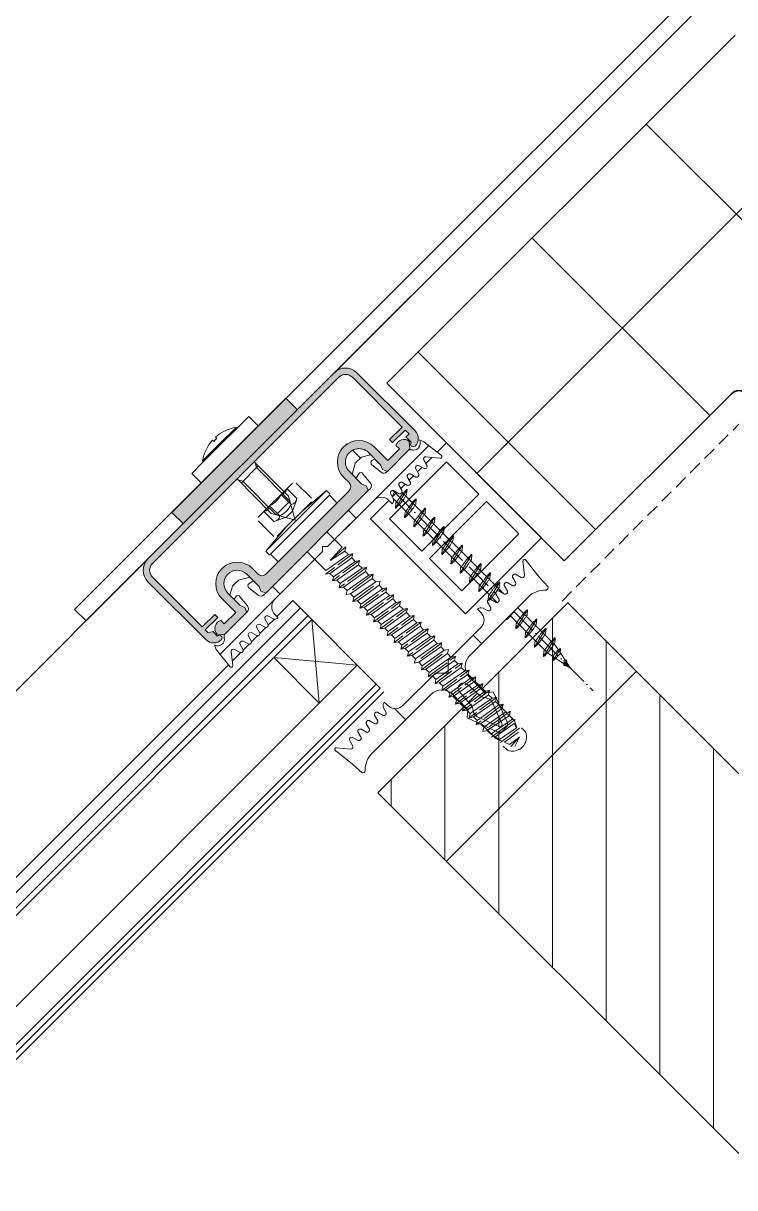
# Model space of a CAD drawing. Header units: millimetres. Extents: x 1789 to 13769, y 2055 to 27197.
# Drawn here: x 10431.6 to 10563.9, y 25189.8 to 25406.5 of the extents above; entities that cross this region are included whole.
import ezdxf

# ---------------------------------------------------------------- set-up
doc = ezdxf.new("R2010")
doc.units = ezdxf.units.MM
doc.linetypes.add('MV_hartlijn_staal', pattern=[6.6, 5, -0.8, 0, -0.8])
doc.linetypes.add('MV_hidden', pattern=[3.75, 2.5, -1.25])
for name, color, linetype, lineweight in [('A-DETL', 90, 'Continuous', 13), ('A-DETL-GENF', 92, 'Continuous', 18), ('A-DETL-THIN', 151, 'Continuous', 18), ('AL_1_3_010_dwg', 8, 'Continuous', 13), ('SX-Schraube', 10, 'Continuous', 5)]:
    doc.layers.add(name, color=color, linetype=linetype, lineweight=lineweight)
pattern_1 = [(45, (0, 0), (-14.142136, 14.142136), []), (135, (0, 0), (-14.142136, -14.142136), [])]

# ---------------------------------------------------------------- blocks, each defined once
blk = doc.blocks.new('AL_1_3_010_dwg_Schraube_1-3291599-Details Restauratie 1-10')
at = {"layer": 'SX-Schraube'}
blk.add_line((1388.85, 154.63), (1385.67, 151.44), dxfattribs=at)
at = {"layer": 'SX-Schraube', "flags": 128}
for points in [[(1378.67, 155.4), (1378.49, 155.58), (1381.6, 158.69), (1384.72, 161.8), (1384.89, 161.63), (1387.08, 163.82), (1388.84, 162.06)], [(1378.25, 151.44), (1376.48, 153.21), (1378.67, 155.4), (1381.78, 158.52), (1384.89, 161.63)], [(1380.91, 159.98), (1381.16, 159.74), (1380.85, 159.44), (1380.55, 159.14), (1380.31, 159.38)], [(1388.09, 155.39), (1394.49, 148.99), (1395.75, 144.55), (1391.3, 145.81), (1384.91, 152.2)], [(1388.3, 155.18), (1388.53, 154.31), (1394.74, 148.1), (1392.19, 145.56), (1385.99, 151.76), (1385.12, 152)]]:
    blk.add_lwpolyline(points, dxfattribs=at)
at = {"layer": 'SX-Schraube'}
for start, end in [(99.4173, 131.778), (138.222, 170.5827)]:
    blk.add_arc((1385.95, 154.34), 7.56, start, end, dxfattribs=at)
blk = doc.blocks.new('31 dubbel_glas - Type 1-3306867-Details Restauratie 1-10')
at = {"layer": 'A-DETL-GENF', "lineweight": 13}
for p, q in [((1425.85, 0), (127.8, 0)), ((1429.17, 0), (1426.86, 0)), ((1431.36, 0), (1429.7, 0)), ((1433.57, 0), (1431.9, 0)), ((1435.77, 0), (1434.1, 0)), ((1437.92, 0), (1436.3, 0)), ((1442.76, 0), (1438.6, 0)), ((1442.76, -23), (1442.76, 0)), ((1442.76, -5), (127.8, -5)), ((1432.76, -5), (1432.76, -17)), ((1432.76, -17), (1442.76, -5)), ((1432.76, -5), (1442.76, -17)), ((127.8, -17), (1442.76, -17)), ((127.8, -23), (1442.76, -23))]:
    blk.add_line(p, q, dxfattribs=at)
blk = doc.blocks.new('28 schroeven 2D - Verzonken schroef 4_0x50mm-V13-Details Restauratie 1-10')
at = {"layer": 'A-DETL-GENF', "linetype": 'MV_hartlijn_staal', "lineweight": 13}
for p, q in [((0, 9.1), (0, 8.91)), ((0, 7.38), (0, 5.3)), ((0, -3.2), (0, -30.34)), ((0, -35.05), (0, -55.9))]:
    blk.add_line(p, q, dxfattribs=at)
at = {"layer": 'A-DETL-GENF', "lineweight": 5}
for p, q in [((-1, -4.28), (-1, -31.77)), ((-0.89, -3.96), (0.16, -3.58)), ((2, -4.97), (-2, -5.9)), ((-2, -5.9), (-1.25, -5.26)), ((1, -31.36), (1, -4.55)), ((1.25, -5.61), (2, -4.97)), ((2, -7.41), (-2, -8.34)), ((-2, -8.34), (-1.25, -7.7)), ((1.25, -8.05), (2, -7.41)), ((2, -9.84), (-2, -10.77)), ((-2, -10.77), (-1.25, -10.13)), ((1.25, -10.48), (2, -9.84)), ((2, -12.28), (-2, -13.21)), ((-2, -13.21), (-1.25, -12.57)), ((1.25, -12.92), (2, -12.28)), ((2, -14.72), (-2, -15.65)), ((-2, -15.65), (-1.25, -15.01)), ((1.25, -15.36), (2, -14.72)), ((2, -17.15), (-2, -18.09)), ((1.25, -17.79), (2, -17.15)), ((-2, -18.09), (-1.25, -17.45)), ((2, -19.59), (-2, -20.52)), ((-2, -20.52), (-1.25, -19.88)), ((1.25, -20.23), (2, -19.59)), ((2, -22.03), (-2, -22.96)), ((-2, -22.96), (-1.25, -22.32)), ((1.25, -22.67), (2, -22.03)), ((2, -24.47), (-2, -25.4)), ((-2, -25.4), (-1.25, -24.76)), ((1.25, -25.11), (2, -24.47)), ((2, -26.9), (-2, -27.83)), ((-2, -27.83), (-1.25, -27.19)), ((1.25, -27.54), (2, -26.9)), ((-1.93, -30.21), (-1.25, -29.63)), ((2, -29.34), (-1.83, -30.23)), ((1.25, -29.98), (2, -29.34)), ((-2, -35.15), (-1.89, -35.05)), ((-1.59, -35.05), (-2, -35.15)), ((2, -36.65), (-2, -37.58)), ((-1, -35.05), (-1, -45)), ((1, -45), (1, -35.05)), ((1.25, -37.29), (2, -36.65)), ((-2, -37.58), (-1.25, -36.94)), ((2, -39.09), (-2, -40.02)), ((-2, -40.02), (-1.25, -39.38)), ((1.25, -39.73), (2, -39.09)), ((2, -41.53), (-2, -42.46)), ((-2, -42.46), (-1.25, -41.82)), ((1.25, -42.17), (2, -41.53)), ((2, -43.96), (-2, -44.89)), ((-2, -44.89), (-1.25, -44.25)), ((-1, -45), (0, -50)), ((0, -50), (1, -45)), ((1.25, -44.6), (2, -43.96)), ((-1.26, -46.66), (-0.51, -46.02)), ((1.26, -46.07), (-1.26, -46.66)), ((0.51, -46.71), (1.26, -46.07)), ((-0.52, -48.71), (0.23, -48.07)), ((0.52, -48.47), (-0.52, -48.71)), ((-0.23, -49.11), (0.52, -48.47))]:
    blk.add_line(p, q, dxfattribs=at)
for points in [[(-2, -5.9), (-1.5, -6.14), (1.25, -5.61)], [(-1.25, -5.26), (1.8, -4.75), (2, -4.97)], [(-2, -8.34), (-1.5, -8.58), (1.25, -8.05)], [(-1.25, -7.7), (1.8, -7.19), (2, -7.41)], [(-2, -10.77), (-1.5, -11.01), (1.25, -10.48)], [(-1.25, -10.13), (1.8, -9.62), (2, -9.84)], [(-2, -13.21), (-1.5, -13.45), (1.25, -12.92)], [(-1.25, -12.57), (1.8, -12.06), (2, -12.28)], [(-1.25, -15.01), (1.8, -14.5), (2, -14.72)], [(-2, -15.65), (-1.5, -15.89), (1.25, -15.36)], [(-1.25, -17.45), (1.8, -16.94), (2, -17.15)], [(-2, -18.09), (-1.5, -18.33), (1.25, -17.79)], [(-2, -20.52), (-1.5, -20.76), (1.25, -20.23)], [(-1.25, -19.88), (1.8, -19.37), (2, -19.59)], [(-2, -22.96), (-1.5, -23.2), (1.25, -22.67)], [(-1.25, -22.32), (1.8, -21.81), (2, -22.03)], [(-2, -25.4), (-1.5, -25.64), (1.25, -25.11)], [(-1.25, -24.76), (1.8, -24.25), (2, -24.47)], [(-2, -27.83), (-1.5, -28.07), (1.25, -27.54)], [(-1.25, -27.19), (1.8, -26.68), (2, -26.9)], [(-1.82, -30.32), (-1.11, -30.44), (1.25, -29.98)], [(-1.25, -29.63), (1.8, -29.12), (2, -29.34)], [(-2, -35.15), (-1.64, -35.32), (-0.15, -35.1)], [(-1.25, -36.94), (1.8, -36.43), (2, -36.65)], [(-2, -37.58), (-1.5, -37.82), (1.25, -37.29)], [(-2, -40.02), (-1.5, -40.26), (1.25, -39.73)], [(-1.25, -39.38), (1.8, -38.87), (2, -39.09)], [(-2, -42.46), (-1.5, -42.7), (1.25, -42.17)], [(-1.25, -41.82), (1.8, -41.31), (2, -41.53)], [(-2, -44.89), (-1.5, -45.13), (1.25, -44.6)], [(-1.25, -44.25), (1.8, -43.74), (2, -43.96)], [(-1.26, -46.66), (-1, -46.82), (0.51, -46.71)], [(-0.51, -46.02), (1.16, -45.94), (1.26, -46.07)], [(-0.52, -48.71), (-0.51, -48.79), (-0.23, -49.11)], [(0.23, -48.07), (0.53, -48.42), (0.52, -48.47)]]:
    blk.add_open_spline(points, degree=2, dxfattribs=at)

msp = doc.modelspace()

# ---------------------------------------------------------------- hatches: boundary and pattern name
at = {"layer": 'A-DETL-GENF', "lineweight": 13}
h = msp.add_hatch(dxfattribs=at)
h.set_pattern_fill('FP_4', color=251, style=0, pattern_type=2)
h.set_pattern_definition([(45, (0, 0), (-21.213203, 21.213203), []), (135, (0, 0), (-21.213203, -21.213203), [])])
h.paths.add_polyline_path([(10597.32, 25306.39), (10630.35, 25339.42), (10565.05, 25404.58), (10564.19, 25404.48), (10564.01, 25404.34), (10499.19, 25339.52), (10532.22, 25306.5), (10563.65, 25337.87), (10564.49, 25338.16), (10565.38, 25338.06), (10566.13, 25337.59), (10592.34, 25311.38)])
at = {"layer": 'A-DETL-GENF'}
h = msp.add_hatch(color=7, dxfattribs=at)
h.paths.add_polyline_path([(10466.97, 25291.2), (10467.49, 25291.27), (10467.97, 25291.47), (10468.52, 25292.01), (10468.47, 25292.39), (10467.79, 25292.57), (10467.68, 25292.49), (10466.83, 25293.34), (10465.98, 25293.06), (10465.42, 25293.62), (10467.75, 25295.96), (10467.19, 25296.52), (10464.85, 25294.19), (10455.3, 25303.82), (10455.12, 25304.26), (10455.06, 25304.72), (10455.12, 25305.19), (10455.3, 25305.62), (10455.59, 25306), (10490.61, 25340.93), (10491.05, 25341.11), (10491.51, 25341.17), (10491.98, 25341.11), (10492.41, 25340.93), (10492.78, 25340.65), (10502.05, 25331.38), (10499.71, 25329.05), (10500.28, 25328.48), (10502.61, 25330.82), (10503.32, 25330.11), (10502.75, 25329.55), (10503.74, 25328.55), (10503.62, 25328.33), (10503.97, 25327.72), (10504.35, 25327.77), (10504.73, 25328.19), (10505.03, 25329.03), (10504.93, 25329.92), (10504.45, 25330.67), (10493.01, 25341.97), (10492.29, 25342.27), (10491.51, 25342.37), (10490.73, 25342.27), (10490.01, 25341.97), (10489.39, 25341.49), (10454.32, 25306.32), (10454.03, 25305.71), (10453.88, 25305.06), (10453.88, 25304.39), (10454.03, 25303.73), (10454.32, 25303.13), (10454.74, 25302.6), (10465.97, 25291.47), (10466.46, 25291.27)])
h.paths.add_polyline_path([(10468.9, 25292.72), (10473.13, 25296.95), (10472.76, 25297.83), (10471.88, 25298.2), (10469.22, 25300.96), (10468.97, 25301.51), (10468.86, 25302.1), (10468.9, 25302.7), (10469.08, 25303.28), (10469.39, 25303.79), (10469.82, 25304.22), (10470.7, 25304.64), (10470.91, 25304.71), (10471.51, 25304.74), (10472.1, 25304.64), (10472.65, 25304.39), (10473.13, 25304.02), (10475.41, 25301.73), (10475.77, 25300.85), (10476.66, 25300.48), (10495.75, 25319.57), (10495.38, 25320.46), (10494.5, 25320.82), (10491.85, 25323.58), (10491.6, 25324.13), (10491.49, 25324.73), (10491.53, 25325.33), (10491.71, 25325.9), (10492.02, 25326.42), (10492.45, 25326.85), (10492.96, 25327.16), (10493.54, 25327.34), (10494.14, 25327.37), (10494.73, 25327.26), (10495.28, 25327.01), (10495.76, 25326.64), (10498.04, 25324.36), (10498.4, 25323.48), (10499.29, 25323.11), (10503.5, 25327.32), (10503.35, 25328.72), (10502.67, 25329.04), (10501.92, 25329), (10501.28, 25328.61), (10500.9, 25327.97), (10501.53, 25327.33), (10499.36, 25325.16), (10496.53, 25327.92), (10495.99, 25328.34), (10495.02, 25328.74), (10493.99, 25328.88), (10492.95, 25328.74), (10491.99, 25328.34), (10491.16, 25327.71), (10490.52, 25326.88), (10490.12, 25325.91), (10489.99, 25324.88), (10490.12, 25323.84), (10490.52, 25322.88), (10491.16, 25322.05), (10492.38, 25320.78), (10492.51, 25320.28), (10492.38, 25319.78), (10492.22, 25319.57), (10476.46, 25303.86), (10475.96, 25303.72), (10475.46, 25303.86), (10475.25, 25304.02), (10474.19, 25305.08), (10473.36, 25305.71), (10472.39, 25306.11), (10471.36, 25306.25), (10470.32, 25306.11), (10469.36, 25305.71), (10468.53, 25305.08), (10467.89, 25304.25), (10467.5, 25303.28), (10467.36, 25302.25), (10467.5, 25301.21), (10467.89, 25300.25), (10468.53, 25299.42), (10471.08, 25296.88), (10468.95, 25294.75), (10468.32, 25295.38), (10467.65, 25294.99), (10467.26, 25294.31), (10467.26, 25293.54), (10467.63, 25292.86)])
msp.add_hatch(color=7, dxfattribs=at).paths.add_polyline_path([(10461.31, 25313.41), (10482.52, 25334.63), (10480.42, 25336.73), (10459.21, 25315.51)])
at = {"layer": 'A-DETL-GENF', "lineweight": 13}
h = msp.add_hatch(dxfattribs=at)
h.set_pattern_fill('FP_46', color=250, style=0, pattern_type=2)
h.set_pattern_definition(pattern_1)
h.paths.add_polyline_path([(10469.98, 25286.8), (10470.52, 25287), (10470.32, 25289.89), (10470.56, 25290.05), (10470.84, 25290.01), (10471.93, 25289.41), (10472.41, 25289.61), (10472.46, 25289.94), (10471.86, 25291.25), (10472.07, 25291.51), (10472.4, 25291.57), (10473.49, 25290.96), (10473.96, 25291.17), (10474.01, 25291.49), (10473.42, 25292.8), (10473.62, 25293.07), (10473.95, 25293.12), (10475.04, 25292.52), (10475.52, 25292.72), (10475.57, 25293.05), (10474.97, 25294.36), (10475.18, 25294.63), (10475.51, 25294.68), (10476.6, 25294.07), (10477.07, 25294.28), (10477.12, 25294.6), (10476.53, 25295.92), (10476.73, 25296.18), (10477.07, 25296.23), (10478.39, 25295.64), (10478.81, 25295.75), (10478.99, 25295.89), (10478.08, 25296.87), (10477.78, 25297.71), (10477.88, 25298.59), (10478.36, 25299.35), (10487.21, 25308.2), (10487.21, 25309.14), (10488.15, 25309.14), (10497.16, 25318.06), (10497.65, 25318.26), (10498.16, 25318.33), (10498.68, 25318.26), (10499.16, 25318.06), (10499.58, 25317.74), (10500.21, 25317.11), (10500.43, 25317.49), (10500.43, 25317.93), (10500.35, 25318.14), (10499.87, 25319.26), (10500.08, 25319.52), (10500.41, 25319.58), (10501.5, 25318.97), (10501.82, 25319.02), (10502.02, 25319.5), (10501.43, 25320.81), (10501.63, 25321.08), (10501.96, 25321.13), (10503.05, 25320.53), (10503.37, 25320.58), (10503.58, 25321.06), (10502.98, 25322.37), (10503.19, 25322.64), (10503.52, 25322.69), (10504.6, 25322.08), (10504.93, 25322.13), (10505.14, 25322.61), (10504.54, 25323.93), (10504.74, 25324.19), (10505.08, 25324.24), (10506.16, 25323.64), (10506.48, 25323.69), (10506.69, 25324.17), (10506.05, 25325.54), (10506.2, 25325.77), (10506.48, 25325.85), (10509.09, 25325.57), (10509.3, 25326.12), (10506.11, 25328.64), (10505.31, 25328.99), (10505.43, 25328.37), (10505.26, 25327.75), (10504.84, 25327.29), (10504.25, 25327.11), (10503.34, 25327.16), (10498.88, 25322.83), (10498.49, 25322.81), (10498.04, 25323.05), (10496.22, 25324.64), (10496.27, 25324.98), (10496.53, 25325.2), (10496.95, 25325.45), (10496.16, 25326.24), (10494.48, 25325.79), (10493.33, 25324.64), (10492.86, 25322.47), (10493.46, 25321.9), (10493.56, 25321.98), (10494.13, 25322.85), (10494.5, 25322.88), (10494.75, 25322.69), (10496.31, 25320.62), (10496.29, 25320.24), (10495.96, 25319.78), (10476, 25299.95), (10475.61, 25299.93), (10475.26, 25300.09), (10473.34, 25301.76), (10473.39, 25302.11), (10473.55, 25302.27), (10474.32, 25302.83), (10473.68, 25303.47), (10471.6, 25302.91), (10470.45, 25301.76), (10470, 25300.07), (10470.79, 25299.28), (10471.25, 25299.97), (10471.6, 25300.02), (10471.88, 25299.81), (10473.43, 25297.75), (10473.41, 25297.36), (10473.13, 25296.95), (10468.94, 25292.72), (10468.93, 25291.54), (10468.61, 25291.02), (10468.05, 25290.71), (10467.41, 25290.69), (10467.1, 25290.79), (10467.46, 25289.99)])
h = msp.add_hatch(dxfattribs=at)
h.set_pattern_fill('FP_46', color=250, style=0, pattern_type=2)
h.set_pattern_definition(pattern_1)
h.paths.add_polyline_path([(10494.59, 25267.01), (10495.19, 25267.41), (10495.25, 25268.33), (10495.5, 25269.22), (10495.92, 25270.04), (10496.53, 25270.78), (10507.94, 25282.04), (10508.66, 25282.34), (10509.44, 25282.45), (10510.21, 25282.34), (10510.94, 25282.04), (10511.56, 25281.57), (10514.29, 25278.83), (10514.15, 25277.25), (10520.15, 25274.57), (10520.58, 25274.68), (10521.63, 25275.86), (10521.64, 25276.31), (10521.57, 25276.53), (10518.99, 25282.09), (10517.4, 25281.95), (10514.19, 25285.3), (10513.89, 25286.02), (10513.79, 25286.8), (10513.89, 25287.58), (10514.19, 25288.3), (10514.67, 25288.92), (10526.2, 25300.31), (10527.02, 25300.73), (10527.91, 25300.98), (10528.95, 25301.09), (10529.23, 25301.64), (10527.6, 25303.41), (10525.08, 25306.6), (10524.53, 25306.4), (10524.73, 25303.51), (10524.49, 25303.35), (10524.21, 25303.39), (10523.13, 25303.99), (10522.65, 25303.79), (10522.6, 25303.46), (10523.19, 25302.15), (10522.99, 25301.89), (10522.66, 25301.83), (10521.57, 25302.44), (10521.09, 25302.23), (10521.04, 25301.91), (10521.64, 25300.6), (10521.43, 25300.33), (10521.1, 25300.28), (10520.01, 25300.88), (10519.54, 25300.68), (10519.49, 25300.35), (10520.08, 25299.04), (10519.88, 25298.77), (10519.55, 25298.72), (10518.46, 25299.33), (10517.98, 25299.12), (10517.93, 25298.8), (10518.53, 25297.48), (10518.32, 25297.22), (10517.99, 25297.17), (10516.67, 25297.76), (10516.24, 25297.65), (10516.07, 25297.51), (10516.98, 25296.53), (10517.27, 25295.69), (10517.17, 25294.81), (10516.7, 25294.05), (10510.63, 25287.98), (10510.63, 25285.6), (10508.25, 25285.6), (10501.83, 25279.26), (10500.99, 25278.96), (10500.11, 25279.06), (10499.36, 25279.54), (10498.72, 25280.17), (10498.51, 25279.79), (10498.5, 25279.35), (10498.58, 25279.14), (10499.06, 25278.02), (10498.86, 25277.75), (10498.52, 25277.7), (10497.44, 25278.31), (10497.11, 25278.26), (10496.91, 25277.78), (10497.51, 25276.46), (10497.3, 25276.2), (10496.97, 25276.15), (10495.88, 25276.75), (10495.56, 25276.7), (10495.35, 25276.22), (10495.95, 25274.91), (10495.75, 25274.64), (10495.41, 25274.59), (10494.33, 25275.19), (10494.01, 25275.14), (10493.8, 25274.67), (10494.4, 25273.35), (10494.19, 25273.09), (10493.86, 25273.04), (10492.77, 25273.64), (10492.45, 25273.59), (10492.24, 25273.11), (10492.89, 25271.74), (10492.73, 25271.5), (10492.45, 25271.43), (10489.84, 25271.7), (10489.64, 25271.16), (10492.83, 25268.64)])
h.paths.add_polyline_path([(10520.22, 25275.59), (10520.01, 25275.63), (10515.76, 25277.65), (10515.35, 25278.24), (10515.02, 25279.39), (10514.78, 25279.73), (10512.57, 25282.32), (10512.47, 25282.8), (10512.61, 25283.28), (10512.96, 25283.63), (10513.43, 25283.77), (10513.92, 25283.66), (10514.12, 25283.52), (10516.85, 25281.21), (10517.64, 25280.97), (10518.32, 25280.72), (10518.78, 25280.16), (10520.63, 25275.91), (10520.43, 25275.65), (10520.33, 25275.61)])
h = msp.add_hatch(dxfattribs=at)
h.set_pattern_fill('FP_11', color=253, style=0, pattern_type=2)
h.set_pattern_definition([(90, (0, 0), (-10, 6e-16), [])])
h.paths.add_polyline_path([(10564.72, 25196.16), (10564.72, 25266.87), (10532.9, 25298.69), (10516.78, 25282.57), (10517.4, 25281.95), (10518.99, 25282.09), (10521.66, 25276.09), (10521.49, 25275.59), (10520.37, 25274.6), (10519.92, 25274.6), (10519.71, 25274.67), (10514.15, 25277.25), (10514.29, 25278.83), (10513.59, 25279.39), (10497.54, 25263.34), (10503.87, 25257.01)])
h.paths.add_polyline_path([(10520.22, 25275.59), (10520.52, 25275.72), (10520.65, 25276.01), (10520.55, 25276.36), (10518.58, 25280.47), (10517.99, 25280.89), (10516.85, 25281.21), (10516.05, 25281.85), (10514.39, 25280.18), (10515.02, 25279.39), (10515.27, 25278.6), (10515.52, 25277.92), (10516.07, 25277.46), (10520.15, 25275.59)])

# ---------------------------------------------------------------- linework, layer by layer
at = {"layer": 'A-DETL', "lineweight": 25}
for p, q in [((10563.13, 25419.43), (10441.11, 25297.42)), ((10489.43, 25341.49), (10563.83, 25415.9)), ((10443.23, 25295.3), (10454.26, 25306.32)), ((10441.11, 25297.42), (10443.23, 25295.3))]:
    msp.add_line(p, q, dxfattribs=at)
at = {"layer": 'A-DETL', "lineweight": 35}
for p, q in [((10564.01, 25404.34), (10499.19, 25339.52)), ((10499.19, 25339.52), (10532.22, 25306.5)), ((10532.22, 25306.5), (10563.3, 25337.59))]:
    msp.add_line(p, q, dxfattribs=at)
at = {"layer": 'A-DETL', "lineweight": 18}
for p, q in [((10489.39, 25341.49), (10454.74, 25306.85)), ((10504.45, 25330.67), (10493.63, 25341.49)), ((10455.59, 25306), (10490.24, 25340.65)), ((10492.78, 25340.65), (10502.05, 25331.38)), ((10502.05, 25331.38), (10499.71, 25329.05)), ((10500.28, 25328.48), (10502.61, 25330.82)), ((10502.61, 25330.82), (10503.32, 25330.11)), ((10499.71, 25329.05), (10500.28, 25328.48)), ((10503.32, 25330.11), (10502.75, 25329.55)), ((10502.75, 25329.55), (10503.74, 25328.55)), ((10503.5, 25327.32), (10503.35, 25328.72)), ((10506.11, 25328.64), (10505.31, 25328.99)), ((10509.3, 25326.12), (10506.11, 25328.64)), ((10496.16, 25326.24), (10494.48, 25325.79)), ((10495.76, 25326.64), (10498.04, 25324.36)), ((10499.36, 25325.16), (10496.81, 25327.71)), ((10499.29, 25323.11), (10503.5, 25327.32)), ((10501.53, 25327.33), (10499.36, 25325.16)), ((10500.9, 25327.97), (10501.53, 25327.33)), ((10493.33, 25324.64), (10492.77, 25322.56)), ((10494.48, 25325.79), (10493.33, 25324.64)), ((10498.14, 25322.97), (10496.42, 25324.36)), ((10496.43, 25325.15), (10496.95, 25325.45)), ((10498.04, 25324.36), (10498.4, 25323.48)), ((10505.08, 25324.24), (10506.16, 25323.64)), ((10506.69, 25324.17), (10506.09, 25325.25)), ((10506.48, 25325.85), (10509.09, 25325.57)), ((10491.16, 25322.05), (10492.22, 25320.99)), ((10494.5, 25320.82), (10492.22, 25323.11)), ((10493.56, 25321.98), (10493.97, 25322.68)), ((10494.75, 25322.69), (10496.14, 25320.97)), ((10498.4, 25323.48), (10499.29, 25323.11)), ((10503.58, 25321.06), (10502.98, 25322.14)), ((10503.52, 25322.69), (10504.6, 25322.08)), ((10505.14, 25322.61), (10504.53, 25323.7)), ((10476.66, 25300.48), (10495.75, 25319.57)), ((10492.22, 25319.57), (10476.66, 25304.02)), ((10495.38, 25320.46), (10494.5, 25320.82)), ((10495.75, 25319.57), (10495.38, 25320.46)), ((10496.09, 25319.91), (10495.75, 25319.57)), ((10500.41, 25319.58), (10501.5, 25318.97)), ((10502.02, 25319.5), (10501.42, 25320.59)), ((10501.96, 25321.13), (10503.05, 25320.53)), ((10488.15, 25309.14), (10496.75, 25317.74)), ((10499.58, 25317.74), (10500.21, 25317.11)), ((10500.35, 25318.14), (10499.86, 25319.03)), ((10487.21, 25308.2), (10487.21, 25309.14)), ((10487.21, 25309.14), (10488.15, 25309.14)), ((10478.36, 25299.35), (10487.21, 25308.2)), ((10524.53, 25306.4), (10524.8, 25303.78)), ((10527.6, 25303.41), (10525.08, 25306.6)), ((10475.25, 25304.02), (10474.19, 25305.08)), ((10454.74, 25302.6), (10465.56, 25291.78)), ((10464.85, 25294.19), (10455.59, 25303.45)), ((10471.6, 25302.91), (10470.45, 25301.76)), ((10473.68, 25303.47), (10471.6, 25302.91)), ((10473.13, 25304.02), (10475.41, 25301.73)), ((10473.55, 25302.27), (10474.26, 25302.68)), ((10522.66, 25301.83), (10521.57, 25302.44)), ((10522.6, 25303.46), (10523.2, 25302.38)), ((10524.21, 25303.39), (10523.13, 25303.99)), ((10529.23, 25301.64), (10527.6, 25303.41)), ((10471.88, 25298.2), (10469.59, 25300.48)), ((10470.45, 25301.76), (10470, 25300.07)), ((10475.26, 25300.09), (10473.54, 25301.48)), ((10475.41, 25301.73), (10475.77, 25300.85)), ((10475.77, 25300.85), (10476.66, 25300.48)), ((10476.66, 25300.48), (10476.33, 25300.15)), ((10519.49, 25300.35), (10520.09, 25299.27)), ((10521.1, 25300.28), (10520.01, 25300.88)), ((10521.04, 25301.91), (10521.64, 25300.82)), ((10468.53, 25299.42), (10471.08, 25296.88)), ((10470.79, 25299.28), (10471.09, 25299.8)), ((10471.87, 25299.81), (10473.26, 25298.1)), ((10472.76, 25297.83), (10471.88, 25298.2)), ((10473.13, 25296.95), (10472.76, 25297.83)), ((10514.67, 25288.92), (10525.48, 25299.73)), ((10532.9, 25298.69), (10516.78, 25282.57)), ((10517.93, 25298.8), (10518.53, 25297.71)), ((10519.55, 25298.72), (10518.46, 25299.33)), ((10564.72, 25266.87), (10532.9, 25298.69)), ((9553.28, 24367.85), (10483.1, 25297.67)), ((9554.69, 24366.43), (10484.51, 25296.25)), ((10467.19, 25296.52), (10464.85, 25294.19)), ((10465.42, 25293.62), (10467.75, 25295.96)), ((10467.75, 25295.96), (10467.19, 25296.52)), ((10468.9, 25292.72), (10473.13, 25296.95)), ((10471.08, 25296.88), (10468.95, 25294.75)), ((10477.12, 25294.6), (10476.52, 25295.69)), ((10477.07, 25296.23), (10477.96, 25295.74)), ((10478.99, 25295.89), (10478.36, 25296.52)), ((10516.07, 25297.51), (10516.7, 25296.88)), ((10517.99, 25297.17), (10517.1, 25297.65)), ((10465.98, 25293.06), (10465.42, 25293.62)), ((10468.95, 25294.75), (10468.32, 25295.38)), ((10475.57, 25293.05), (10474.97, 25294.13)), ((10475.51, 25294.68), (10476.6, 25294.07)), ((10516.7, 25294.05), (10510.63, 25287.98)), ((10466.83, 25293.34), (10465.98, 25293.06)), ((10467.68, 25292.49), (10466.83, 25293.34)), ((10467.63, 25292.86), (10468.9, 25292.72)), ((10472.4, 25291.57), (10473.49, 25290.96)), ((10474.01, 25291.49), (10473.41, 25292.58)), ((10473.95, 25293.12), (10475.04, 25292.52)), ((10467.1, 25290.79), (10467.46, 25289.99)), ((10467.46, 25289.99), (10469.98, 25286.8)), ((10470.52, 25287), (10470.25, 25289.62)), ((10470.84, 25290.01), (10471.93, 25289.41)), ((10472.46, 25289.94), (10471.85, 25291.02)), ((10510.63, 25287.98), (10510.63, 25285.6)), ((10508.25, 25285.6), (10502.18, 25279.54)), ((10510.63, 25285.6), (10508.25, 25285.6)), ((10510.28, 25250.6), (10545.63, 25285.96)), ((9567.42, 24353.71), (10497.24, 25283.52)), ((10514.12, 25283.52), (10516.51, 25281.45)), ((10517.4, 25281.95), (10514.67, 25284.68)), ((9568.84, 24352.29), (10498.65, 25282.11)), ((10496.5, 25270.76), (10507.31, 25281.57)), ((10511.56, 25281.57), (10514.29, 25278.83)), ((10514.78, 25279.73), (10512.71, 25282.11)), ((10516.05, 25281.85), (10514.39, 25280.18)), ((10518.99, 25282.09), (10517.4, 25281.95)), ((10521.57, 25276.53), (10518.99, 25282.09)), ((10498.52, 25277.7), (10497.44, 25278.31)), ((10513.66, 25279.46), (10497.54, 25263.34)), ((10498.58, 25279.14), (10499.07, 25278.25)), ((10499.36, 25279.54), (10498.72, 25280.17)), ((10514.29, 25278.83), (10514.15, 25277.25)), ((10518.78, 25280.16), (10520.61, 25276.23)), ((10495.35, 25276.22), (10495.96, 25275.13)), ((10496.97, 25276.15), (10495.88, 25276.75)), ((10496.91, 25277.78), (10497.51, 25276.69)), ((10514.15, 25277.25), (10519.71, 25274.67)), ((10520.01, 25275.63), (10516.07, 25277.46)), ((10493.8, 25274.67), (10494.4, 25273.58)), ((10495.41, 25274.59), (10494.33, 25275.19)), ((10520.58, 25274.68), (10521.55, 25275.65)), ((10492.24, 25273.11), (10492.85, 25272.02)), ((10493.86, 25273.04), (10492.77, 25273.64)), ((10489.64, 25271.16), (10492.83, 25268.64)), ((10492.45, 25271.43), (10489.84, 25271.7)), ((10492.83, 25268.64), (10494.59, 25267.01)), ((10497.54, 25263.34), (10564.72, 25196.16))]:
    msp.add_line(p, q, dxfattribs=at)
at = {"layer": 'A-DETL', "linetype": 'MV_hidden', "lineweight": 18}
msp.add_line((10531.8, 25299.01), (10564.72, 25331.93), dxfattribs=at)
at = {"layer": 'A-DETL'}
for p, q in [((10508.55, 25326.71), (10510.3, 25328.46)), ((10510.3, 25328.46), (10527.98, 25310.78)), ((10499.69, 25314.32), (10510.3, 25324.93)), ((10504.89, 25323.05), (10505.72, 25323.88)), ((10506.45, 25324.61), (10507.57, 25325.73)), ((10510.3, 25324.93), (10516.31, 25318.92)), ((10503.33, 25321.5), (10504.17, 25322.33)), ((10475.27, 25314.61), (10481.63, 25320.97)), ((10476.66, 25308.26), (10487.98, 25319.57)), ((10480.58, 25319.92), (10482.42, 25318.07)), ((10482.34, 25320.97), (10485.15, 25318.16)), ((10483.38, 25315.68), (10487.98, 25319.57)), ((10487.98, 25319.57), (10488.68, 25318.87)), ((10501.78, 25319.94), (10502.61, 25320.77)), ((10477.55, 25307.73), (10488.51, 25318.69)), ((10479.52, 25318.86), (10481.39, 25316.98)), ((10481.63, 25315.71), (10482.36, 25317.76)), ((10485.15, 25317.45), (10483.38, 25315.68)), ((10488.51, 25318.69), (10489.92, 25317.28)), ((10496.16, 25314.32), (10499.58, 25317.74)), ((10500.22, 25318.38), (10501.05, 25319.22)), ((10516.31, 25318.92), (10505.7, 25308.31)), ((10517.72, 25317.5), (10507.12, 25306.9)), ((10523.73, 25311.49), (10517.72, 25317.5)), ((10476.33, 25315.67), (10478.18, 25313.83)), ((10477.39, 25316.73), (10479.27, 25314.86)), ((10480.55, 25312.86), (10483.38, 25315.68)), ((10480.57, 25314.65), (10481.63, 25315.71)), ((10478.16, 25311), (10475.27, 25313.9)), ((10478.49, 25313.89), (10480.57, 25314.65)), ((10496.16, 25314.32), (10513.84, 25296.64)), ((10505.7, 25308.31), (10499.69, 25314.32)), ((10476.66, 25308.26), (10480.55, 25312.86)), ((10480.55, 25312.86), (10478.78, 25311.09)), ((10488.06, 25311.88), (10490.91, 25309.04)), ((10513.13, 25300.89), (10523.73, 25311.49)), ((10513.84, 25296.64), (10527.98, 25310.78)), ((10490.91, 25309.04), (10488.63, 25306.54)), ((10491.58, 25309.07), (10488.74, 25306.67)), ((10491.58, 25309.07), (10491.4, 25308.3)), ((10477.37, 25307.55), (10476.66, 25308.26)), ((10478.96, 25306.32), (10477.55, 25307.73)), ((10487.83, 25304.69), (10484.35, 25308.17)), ((10492.04, 25307.66), (10487.83, 25304.69)), ((10488.62, 25304.15), (10492.67, 25307.03)), ((10488.63, 25306.54), (10491.4, 25308.3)), ((10492.85, 25307.8), (10490.07, 25305.72)), ((10494.13, 25306.53), (10490.97, 25304.17)), ((10491.4, 25308.3), (10492.04, 25307.66)), ((10492.04, 25307.66), (10492.85, 25307.8)), ((10492.85, 25307.8), (10492.67, 25307.03)), ((10492.67, 25307.03), (10493.31, 25306.39)), ((10493.31, 25306.39), (10494.13, 25306.53)), ((10494.13, 25306.53), (10493.95, 25305.75)), ((10507.12, 25306.9), (10513.13, 25300.89)), ((10489.47, 25305.26), (10487.8, 25304.02)), ((10489.25, 25303.52), (10493.31, 25306.39)), ((10489.89, 25302.88), (10493.95, 25305.75)), ((10494.58, 25305.12), (10490.52, 25302.25)), ((10491.16, 25301.61), (10495.22, 25304.48)), ((10495.4, 25305.25), (10491.89, 25302.63)), ((10493.95, 25305.75), (10494.58, 25305.12)), ((10494.58, 25305.12), (10495.4, 25305.25)), ((10495.4, 25305.25), (10495.22, 25304.48)), ((10495.22, 25304.48), (10495.86, 25303.84)), ((10488.62, 25304.15), (10487.8, 25304.02)), ((10489.25, 25303.52), (10488.62, 25304.15)), ((10490.4, 25303.73), (10489.07, 25302.74)), ((10489.07, 25302.74), (10489.25, 25303.52)), ((10489.89, 25302.88), (10489.07, 25302.74)), ((10490.52, 25302.25), (10489.89, 25302.88)), ((10490.34, 25301.47), (10490.52, 25302.25)), ((10491.3, 25302.18), (10490.34, 25301.47)), ((10491.8, 25300.97), (10495.86, 25303.84)), ((10492.43, 25300.34), (10496.49, 25303.21)), ((10496.67, 25303.98), (10492.78, 25301.06)), ((10497.13, 25302.57), (10493.07, 25299.7)), ((10495.86, 25303.84), (10496.67, 25303.98)), ((10496.67, 25303.98), (10496.49, 25303.21)), ((10496.49, 25303.21), (10497.13, 25302.57)), ((10497.13, 25302.57), (10497.95, 25302.71)), ((10497.95, 25302.71), (10497.77, 25301.93)), ((10491.16, 25301.61), (10490.34, 25301.47)), ((10491.8, 25300.97), (10491.16, 25301.61)), ((10491.62, 25300.2), (10491.8, 25300.97)), ((10492.43, 25300.34), (10491.62, 25300.2)), ((10493.07, 25299.7), (10492.43, 25300.34)), ((10492.89, 25298.93), (10496.7, 25301.8)), ((10493.71, 25299.06), (10497.77, 25301.93)), ((10497.66, 25300.25), (10494.16, 25297.65)), ((10494.34, 25298.43), (10498.4, 25301.3)), ((10494.98, 25297.79), (10499.04, 25300.66)), ((10499.67, 25300.03), (10495.62, 25297.15)), ((10497.77, 25301.93), (10498.4, 25301.3)), ((10499.22, 25301.44), (10498.27, 25300.72)), ((10498.4, 25301.3), (10499.22, 25301.44)), ((10499.22, 25301.44), (10499.04, 25300.66)), ((10499.04, 25300.66), (10499.67, 25300.03)), ((10500.49, 25300.16), (10499.17, 25299.18)), ((10499.67, 25300.03), (10500.49, 25300.16)), ((10500.49, 25300.16), (10500.31, 25299.39)), ((10492.89, 25298.93), (10493.07, 25299.7)), ((10493.71, 25299.06), (10492.89, 25298.93)), ((10494.34, 25298.43), (10493.71, 25299.06)), ((10494.16, 25297.65), (10494.34, 25298.43)), ((10494.98, 25297.79), (10494.16, 25297.65)), ((10495.62, 25297.15), (10494.98, 25297.79)), ((10498.57, 25298.72), (10495.44, 25296.38)), ((10496.25, 25296.52), (10500.31, 25299.39)), ((10496.89, 25295.88), (10500.95, 25298.75)), ((10497.53, 25295.25), (10501.58, 25298.12)), ((10501.76, 25298.89), (10500.08, 25297.64)), ((10500.31, 25299.39), (10500.95, 25298.75)), ((10500.95, 25298.75), (10501.76, 25298.89)), ((10501.76, 25298.89), (10501.58, 25298.12)), ((10501.58, 25298.12), (10502.22, 25297.48)), ((10495.44, 25296.38), (10495.62, 25297.15)), ((10496.25, 25296.52), (10495.44, 25296.38)), ((10496.89, 25295.88), (10496.25, 25296.52)), ((10499.48, 25297.18), (10496.71, 25295.11)), ((10496.71, 25295.11), (10496.89, 25295.88)), ((10500.38, 25295.64), (10497.98, 25293.83)), ((10502.22, 25297.48), (10498.16, 25294.61)), ((10498.8, 25293.97), (10502.86, 25296.84)), ((10499.43, 25293.34), (10503.49, 25296.21)), ((10500.07, 25292.7), (10504.13, 25295.57)), ((10503.04, 25297.62), (10500.99, 25296.08)), ((10504.31, 25296.34), (10501.9, 25294.53)), ((10502.22, 25297.48), (10503.04, 25297.62)), ((10503.04, 25297.62), (10502.86, 25296.84)), ((10502.86, 25296.84), (10503.49, 25296.21)), ((10503.49, 25296.21), (10504.31, 25296.34)), ((10504.31, 25296.34), (10504.13, 25295.57)), ((10504.13, 25295.57), (10504.77, 25294.93)), ((10497.53, 25295.25), (10496.71, 25295.11)), ((10498.16, 25294.61), (10497.53, 25295.25)), ((10497.98, 25293.83), (10498.16, 25294.61)), ((10498.8, 25293.97), (10497.98, 25293.83)), ((10499.43, 25293.34), (10498.8, 25293.97)), ((10501.3, 25294.1), (10499.25, 25292.56)), ((10504.77, 25294.93), (10500.71, 25292.06)), ((10501.34, 25291.43), (10505.4, 25294.3)), ((10501.98, 25290.79), (10506.04, 25293.66)), ((10505.58, 25295.07), (10502.8, 25293)), ((10506.86, 25293.8), (10503.7, 25291.44)), ((10504.77, 25294.93), (10505.58, 25295.07)), ((10505.58, 25295.07), (10505.4, 25294.3)), ((10505.4, 25294.3), (10506.04, 25293.66)), ((10506.04, 25293.66), (10506.86, 25293.8)), ((10506.86, 25293.8), (10506.68, 25293.03)), ((10499.25, 25292.56), (10499.43, 25293.34)), ((10500.07, 25292.7), (10499.25, 25292.56)), ((10500.71, 25292.06), (10500.07, 25292.7)), ((10502.2, 25292.54), (10500.53, 25291.29)), ((10500.53, 25291.29), (10500.71, 25292.06)), ((10501.34, 25291.43), (10500.53, 25291.29)), ((10501.98, 25290.79), (10501.34, 25291.43)), ((10502.62, 25290.15), (10506.68, 25293.03)), ((10507.31, 25292.39), (10503.25, 25289.52)), ((10503.89, 25288.88), (10507.95, 25291.75)), ((10508.13, 25292.53), (10504.62, 25289.9)), ((10509.4, 25291.25), (10505.51, 25288.34)), ((10506.68, 25293.03), (10507.31, 25292.39)), ((10507.31, 25292.39), (10508.13, 25292.53)), ((10508.13, 25292.53), (10507.95, 25291.75)), ((10507.95, 25291.75), (10508.58, 25291.12)), ((10508.58, 25291.12), (10509.4, 25291.25)), ((10509.4, 25291.25), (10509.22, 25290.48)), ((10503.12, 25291.01), (10501.8, 25290.02)), ((10501.8, 25290.02), (10501.98, 25290.79)), ((10502.62, 25290.15), (10501.8, 25290.02)), ((10503.25, 25289.52), (10502.62, 25290.15)), ((10503.07, 25288.74), (10503.25, 25289.52)), ((10504.03, 25289.45), (10503.07, 25288.74)), ((10504.53, 25288.25), (10508.58, 25291.12)), ((10505.16, 25287.61), (10509.22, 25290.48)), ((10509.48, 25289.09), (10505.62, 25286.2)), ((10509.86, 25289.84), (10505.8, 25286.97)), ((10506.43, 25286.34), (10510.49, 25289.21)), ((10509.22, 25290.48), (10509.86, 25289.84)), ((10509.86, 25289.84), (10510.67, 25289.98)), ((10510.67, 25289.98), (10510.49, 25289.21)), ((10510.49, 25289.21), (10511.13, 25288.57)), ((10503.89, 25288.88), (10503.07, 25288.74)), ((10504.53, 25288.25), (10503.89, 25288.88)), ((10504.35, 25287.47), (10504.53, 25288.25)), ((10505.16, 25287.61), (10504.35, 25287.47)), ((10505.8, 25286.97), (10505.16, 25287.61)), ((10505.62, 25286.2), (10505.8, 25286.97)), ((10510.39, 25287.52), (10506.89, 25284.93)), ((10507.07, 25285.7), (10511.13, 25288.57)), ((10507.71, 25285.06), (10511.77, 25287.93)), ((10512.4, 25287.3), (10508.34, 25284.43)), ((10511.95, 25288.71), (10511, 25287.99)), ((10511.13, 25288.57), (10511.95, 25288.71)), ((10511.95, 25288.71), (10511.77, 25287.93)), ((10511.77, 25287.93), (10512.4, 25287.3)), ((10513.22, 25287.44), (10511.9, 25286.45)), ((10512.4, 25287.3), (10513.22, 25287.44)), ((10513.22, 25287.44), (10513.04, 25286.66)), ((10506.43, 25286.34), (10505.62, 25286.2)), ((10507.07, 25285.7), (10506.43, 25286.34)), ((10506.89, 25284.93), (10507.07, 25285.7)), ((10507.71, 25285.06), (10506.89, 25284.93)), ((10508.34, 25284.43), (10507.71, 25285.06)), ((10511.3, 25285.99), (10508.16, 25283.65)), ((10508.98, 25283.79), (10513.04, 25286.66)), ((10509.62, 25283.15), (10513.68, 25286.02)), ((10510.25, 25282.52), (10514.31, 25285.39)), ((10514.95, 25284.75), (10510.89, 25281.88)), ((10514.49, 25286.16), (10512.81, 25284.91)), ((10513.04, 25286.66), (10513.68, 25286.02)), ((10513.68, 25286.02), (10514.49, 25286.16)), ((10515.77, 25284.89), (10513.71, 25283.35)), ((10514.49, 25286.16), (10514.31, 25285.39)), ((10514.31, 25285.39), (10514.95, 25284.75)), ((10514.47, 25285.2), (10515.32, 25284.35)), ((10514.95, 25284.75), (10515.77, 25284.89)), ((10515.77, 25284.89), (10515.58, 25284.12)), ((10508.16, 25283.65), (10508.34, 25284.43)), ((10508.98, 25283.79), (10508.16, 25283.65)), ((10509.62, 25283.15), (10508.98, 25283.79)), ((10512.21, 25284.45), (10509.44, 25282.38)), ((10509.44, 25282.38), (10509.62, 25283.15)), ((10513.11, 25282.91), (10510.71, 25281.11)), ((10511.53, 25281.24), (10515.73, 25284.22)), ((10512.16, 25280.61), (10516.22, 25283.48)), ((10512.8, 25279.97), (10516.86, 25282.84)), ((10517.04, 25283.62), (10514.62, 25281.81)), ((10515.58, 25284.12), (10516.22, 25283.48)), ((10515.75, 25283.93), (10517.7, 25281.97)), ((10516.22, 25283.48), (10517.04, 25283.62)), ((10517.04, 25283.62), (10516.86, 25282.84)), ((10516.86, 25282.84), (10517.49, 25282.21)), ((10510.25, 25282.52), (10509.44, 25282.38)), ((10510.89, 25281.88), (10510.25, 25282.52)), ((10510.71, 25281.11), (10510.89, 25281.88)), ((10511.53, 25281.24), (10510.71, 25281.11)), ((10512.16, 25280.61), (10511.53, 25281.24)), ((10512.59, 25280.29), (10511.72, 25281.17)), ((10514.03, 25281.37), (10511.98, 25279.83)), ((10511.98, 25279.83), (10512.16, 25280.61)), ((10517.49, 25282.21), (10513.44, 25279.34)), ((10514.07, 25278.7), (10518.13, 25281.57)), ((10514.71, 25278.06), (10518.77, 25280.93)), ((10518.31, 25282.34), (10515.53, 25280.27)), ((10519.58, 25281.07), (10516.43, 25278.71)), ((10517.49, 25282.21), (10518.31, 25282.34)), ((10518.31, 25282.34), (10518.13, 25281.57)), ((10518.13, 25281.57), (10518.77, 25280.93)), ((10518.77, 25280.93), (10519.58, 25281.07)), ((10519.58, 25281.07), (10519.4, 25280.3)), ((10512.8, 25279.97), (10511.98, 25279.83)), ((10513.44, 25279.34), (10512.8, 25279.97)), ((10514.27, 25278.62), (10512.99, 25279.9)), ((10514.92, 25279.81), (10513.26, 25278.56)), ((10513.26, 25278.56), (10513.44, 25279.34)), ((10513.26, 25278.56), (10514.07, 25278.7)), ((10514.07, 25278.7), (10514.71, 25278.06)), ((10515.85, 25278.28), (10514.53, 25277.29)), ((10515.34, 25277.43), (10519.4, 25280.3)), ((10520.04, 25279.66), (10515.98, 25276.79)), ((10516.62, 25276.15), (10520.68, 25279.02)), ((10517.25, 25275.52), (10521.31, 25278.39)), ((10520.86, 25279.8), (10517.35, 25277.17)), ((10522.13, 25278.53), (10518.24, 25275.61)), ((10519.4, 25280.3), (10520.04, 25279.66)), ((10520.04, 25279.66), (10520.86, 25279.8)), ((10520.2, 25279.47), (10522.94, 25276.74)), ((10520.86, 25279.8), (10520.68, 25279.02)), ((10520.68, 25279.02), (10521.31, 25278.39)), ((10522.13, 25278.53), (10521.99, 25277.71)), ((10514.71, 25278.06), (10514.53, 25277.29)), ((10514.53, 25277.29), (10515.34, 25277.43)), ((10515.34, 25277.43), (10515.98, 25276.79)), ((10515.98, 25276.79), (10515.8, 25276.02)), ((10516.75, 25276.72), (10515.8, 25276.02)), ((10515.8, 25276.02), (10516.62, 25276.15)), ((10516.62, 25276.15), (10517.25, 25275.52)), ((10517.89, 25274.88), (10521.99, 25277.71)), ((10518.56, 25274.21), (10522.61, 25277.09)), ((10518.66, 25273.68), (10523.05, 25276.93)), ((10519.34, 25273.72), (10522.91, 25276.23)), ((10521.99, 25277.71), (10522.61, 25277.09)), ((10522.91, 25276.23), (10523.3, 25275.41)), ((10522.94, 25276.74), (10523.41, 25275.45)), ((10519.54, 25273.35), (10516.93, 25275.95)), ((10517.25, 25275.52), (10517.07, 25274.74)), ((10517.07, 25274.74), (10517.89, 25274.88)), ((10517.89, 25274.88), (10518.56, 25274.21)), ((10523.3, 25275.41), (10520.18, 25273.22)), ((10523.86, 25275.34), (10520.36, 25272.69)), ((10521.07, 25272.76), (10523.68, 25274.6)), ((10524.26, 25275.41), (10525.01, 25274.67)), ((10519.34, 25273.72), (10520.18, 25273.22)), ((10520.68, 25272.93), (10519.54, 25273.35)), ((10521.62, 25271.27), (10520.87, 25272.02)), ((10522.02, 25272.3), (10521.07, 25272.76)), ((10523.9, 25273.68), (10522.02, 25272.3)), ((10522.27, 25271.91), (10523.9, 25273.68)), ((10523.01, 25271.95), (10523.9, 25273.68))]:
    msp.add_line(p, q, dxfattribs=at)
at = {"layer": 'A-DETL', "lineweight": 18}
for centre, radius, start, end in [((10491.51, 25339.37), 3, 45.0014, 135.0002), ((10491.51, 25339.37), 1.8, 45.0002, 135.0002), ((10503.06, 25329.26), 1.98, 314.4316, 45.419), ((10493.99, 25324.88), 4, 45.0002, 225.0002), ((10502.37, 25327.53), 1.54, 50.344, 163.7052), ((10504.1, 25328.2), 0.5, 135.6318, 314.4316), ((10504.03, 25328.42), 1.4, 318.3433, 24.3056), ((10493.99, 25324.88), 2.5, 44.899, 225.0002), ((10503.57, 25323.24), 3.93, 80.0469, 93.3668), ((10504.19, 25328.33), 1.23, 272.5946, 316.2846), ((10509.12, 25325.87), 0.3, 264.0615, 55.0002), ((10496.66, 25324.75), 0.457, 120.0002, 238.4373), ((10504.97, 25323.8), 0.453, 76.9308, 193.0696), ((10506.44, 25325.45), 0.4, 84.0615, 209.0349), ((10506.26, 25324.07), 0.44, 256.9308, 13.0697), ((10493.21, 25322.32), 0.489, 300.0002, 315.0002), ((10494.36, 25322.45), 0.457, 31.562, 150.0002), ((10498.64, 25323.59), 0.8, 231.0003, 315.0002), ((10503.42, 25322.25), 0.453, 76.9308, 193.0695), ((10504.71, 25322.51), 0.44, 256.674, 12.8169), ((10491.51, 25320.28), 1, 315.0002, 45.0002), ((10495.52, 25320.47), 0.8, 315.0002, 39.0002), ((10500.31, 25319.13), 0.453, 76.9308, 193.0743), ((10501.86, 25320.69), 0.453, 76.9308, 193.0694), ((10501.59, 25319.4), 0.44, 257.0359, 13.1758), ((10503.15, 25320.96), 0.44, 256.9307, 13.0699), ((10498.16, 25316.33), 2, 45.0002, 135.0002), ((10499.59, 25317.72), 0.873, 315.5657, 28.6035), ((10456.86, 25304.72), 3, 135.0002, 225.0002), ((10524.83, 25306.43), 0.3, 35.0002, 185.9389), ((10456.86, 25304.72), 1.8, 135.0002, 225.0002), ((10471.36, 25302.25), 4, 45.0002, 225.0002), ((10471.36, 25302.25), 2.5, 45.0002, 225.0002), ((10473.78, 25301.87), 0.457, 120.0002, 238.4384), ((10473.91, 25303.02), 0.489, 315.0002, 330.0002), ((10475.96, 25304.72), 1, 225.0002, 315.0002), ((10521.47, 25302.01), 0.44, 77.1835, 193.3264), ((10523.03, 25303.56), 0.44, 76.9307, 193.0696), ((10522.76, 25302.28), 0.453, 256.9307, 13.0696), ((10524.41, 25303.74), 0.4, 240.9655, 5.9389), ((10471.48, 25299.58), 0.457, 31.5632, 150.0002), ((10475.76, 25300.72), 0.8, 231.0002, 315.0002), ((10519.92, 25300.45), 0.44, 76.9305, 193.0697), ((10521.2, 25300.72), 0.453, 256.9309, 13.0696), ((10528.69, 25296.48), 4.57, 88.2683, 134.6422), ((10528.73, 25301.55), 0.507, 280.9458, 10.9458), ((10472.64, 25297.59), 0.8, 315.0002, 39.0001), ((10479.77, 25297.93), 2, 134.9999, 225.0002), ((10516.68, 25296.89), 0.872, 61.3828, 134.4347), ((10518.36, 25298.9), 0.44, 76.8246, 192.9645), ((10519.65, 25299.16), 0.453, 256.931, 13.0696), ((10476.96, 25295.79), 0.453, 76.9262, 193.0696), ((10478.38, 25296.51), 0.872, 241.3828, 314.4347), ((10515.28, 25295.47), 2, 314.9999, 45.0002), ((10518.09, 25297.61), 0.453, 256.9262, 13.0696), ((10468.75, 25293.91), 1.54, 106.2952, 223.2983), ((10475.41, 25294.23), 0.453, 76.931, 193.0696), ((10476.7, 25294.5), 0.44, 256.8246, 12.9645), ((10466.97, 25293.2), 2, 225.0002, 314.9951), ((10468.04, 25292.14), 0.5, 314.9951, 134.9848), ((10467.76, 25291.9), 1.23, 313.7158, 357.4058), ((10472.85, 25292.52), 3.93, 177.1256, 189.9535), ((10472.3, 25291.12), 0.453, 76.9307, 193.0696), ((10473.85, 25292.68), 0.453, 76.9309, 193.0696), ((10473.58, 25291.39), 0.44, 257.1835, 13.3264), ((10475.14, 25292.95), 0.44, 256.9305, 13.0697), ((10467.68, 25292.06), 1.4, 245.6948, 311.6571), ((10470.65, 25289.66), 0.4, 60.9655, 185.9389), ((10472.03, 25289.84), 0.44, 256.9307, 13.0696), ((10470.22, 25286.97), 0.3, 215.0002, 5.9389), ((10516.79, 25286.8), 3, 135.0002, 225.0002), ((10513.47, 25282.77), 1, 49.0002, 221.0002), ((10509.44, 25279.45), 3, 45.0002, 135.0002), ((10517.82, 25282.96), 2, 229.0002, 264.7777), ((10517.51, 25279.58), 1.4, 24.8929, 84.7777), ((10497.34, 25277.88), 0.44, 77.0359, 193.1758), ((10499.35, 25279.56), 0.872, 135.5657, 208.6176), ((10498.63, 25278.14), 0.453, 256.9308, 13.0743), ((10500.77, 25280.95), 2, 225.0002, 315.0005), ((10513.27, 25278.42), 2, 5.2227, 41.0002), ((10516.66, 25278.73), 1.4, 185.2227, 245.1075), ((10495.78, 25276.32), 0.44, 76.9307, 193.0699), ((10497.07, 25276.59), 0.453, 256.9308, 13.0694), ((10520.2, 25276.04), 0.45, 245.1075, 24.8929), ((10520.66, 25276.11), 1, 333.0175, 24.8929), ((10494.23, 25274.76), 0.44, 76.674, 192.8169), ((10495.52, 25275.03), 0.453, 256.9308, 13.0695), ((10520.13, 25275.57), 1, 245.1075, 296.9829), ((10492.67, 25273.21), 0.44, 76.9308, 193.0697), ((10492.5, 25271.83), 0.4, 264.0615, 29.0349), ((10493.96, 25273.48), 0.453, 256.9308, 13.0697), ((10489.81, 25271.4), 0.3, 84.0615, 235.0002), ((10499.75, 25267.55), 4.57, 135.3582, 181.7321), ((10494.69, 25267.51), 0.507, 259.0546, 349.0546)]:
    msp.add_arc(centre, radius, start, end, dxfattribs=at)
at = {"layer": 'A-DETL', "lineweight": 35}
msp.add_arc((10564.72, 25336.17), 2, 45.0012, 135.0012, dxfattribs=at)
at = {"layer": 'A-DETL'}
for centre, radius, start, end in [((10479.37, 25320.07), 1.22, 276.8644, 353.136), ((10475.28, 25320.97), 4.74, 296.4371, 333.5633), ((10481.28, 25318.12), 1.15, 275.8731, 357.6494), ((10476.18, 25316.88), 1.22, 276.8644, 353.136), ((10477.33, 25318.92), 4.5, 295.5275, 334.4728), ((10478.13, 25314.97), 1.15, 272.351, 354.1273), ((10522.6, 25273.68), 2.6, 247.6201, 22.3803)]:
    msp.add_arc(centre, radius, start, end, dxfattribs=at)
at = {"layer": 'A-DETL-THIN'}
for p, q in [((10503.67, 25355.77), (10489.39, 25341.49)), ((10480.42, 25336.73), (10459.21, 25315.51)), ((10482.52, 25334.63), (10480.42, 25336.73)), ((10459.21, 25315.51), (10461.31, 25313.41)), ((10454.74, 25306.85), (9534.51, 24386.62))]:
    msp.add_line(p, q, dxfattribs=at)

# ---------------------------------------------------------------- block references
at = {"layer": 'A-DETL-GENF', "rotation": 45.00020281083446}
msp.add_blockref('28 schroeven 2D - Verzonken schroef 4_0x50mm-V13-Details Restauratie 1-10', (10498.03, 25321.85), dxfattribs=at)
at = {"layer": 'A-DETL-GENF', "lineweight": 13, "rotation": 44.9999999999993}
msp.add_blockref('31 dubbel_glas - Type 1-3306867-Details Restauratie 1-10', (9461.5, 24278.89), dxfattribs=at)
at = {"layer": 'AL_1_3_010_dwg', "color": 10, "lineweight": 5, "rotation": 359.872974733219}
msp.add_blockref('AL_1_3_010_dwg_Schraube_1-3291599-Details Restauratie 1-10', (9086.08, 25172.6), dxfattribs=at)

doc.saveas('drawing.dxf')
